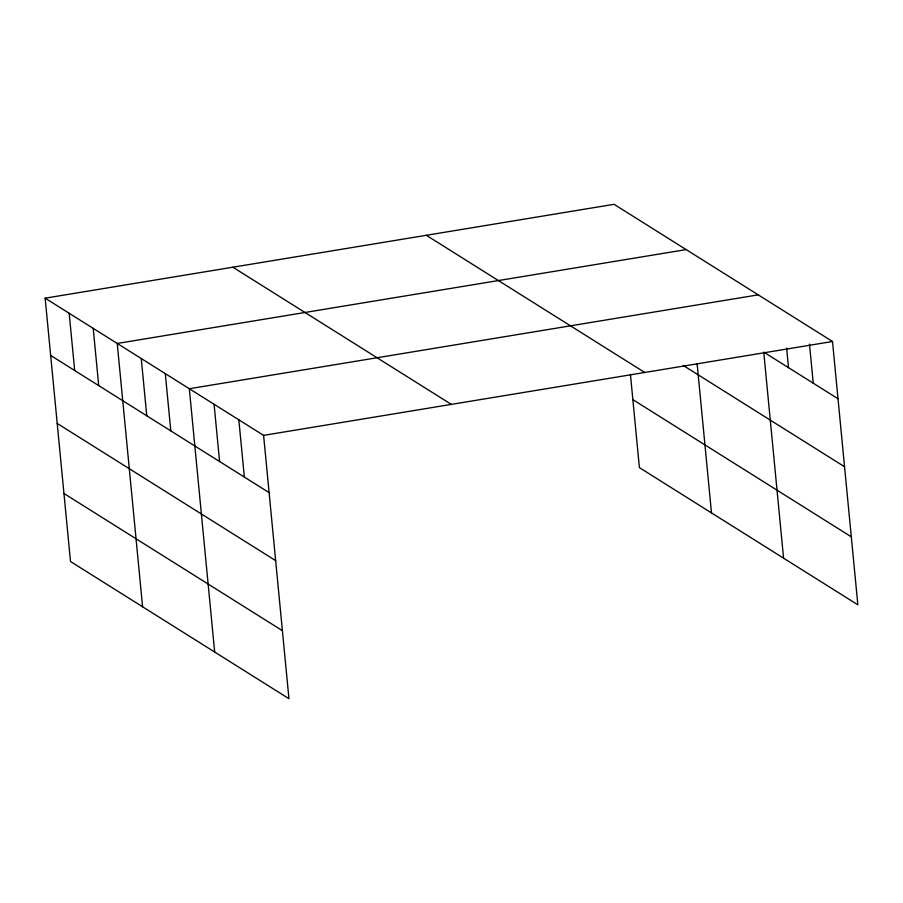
<?xml version="1.0" encoding="UTF-8"?>
<svg xmlns="http://www.w3.org/2000/svg" width="903" height="903" viewBox="0 0 903 903"><rect width="100%" height="100%" fill="white"/><g stroke="black" fill="none" stroke-linecap="round" stroke-linejoin="round"><path stroke-width="1.35" d="M45.15 298.182L263.597 435.37L288.949 698.685L70.502 561.508L45.15 298.182L614.051 204.315L832.498 341.492L857.85 604.818L639.403 467.63L630.429 374.406M686.145 249.589L117.232 343.456L142.595 606.771M758.227 294.852L189.325 388.73L214.677 652.045M263.597 435.37L832.498 341.492M764.92 352.847L838.007 398.742M683.323 365.501L844.553 466.749M426.318 235.288L644.753 372.476M632.856 399.634L851.303 536.811M232.884 267.209L451.331 404.386M50.658 355.432L269.105 492.62M57.205 423.439L275.652 560.616M63.955 493.501L282.402 630.678M809.483 344.099L813.253 383.199M786.615 348.106L788.5 367.656M763.735 352.102L783.578 558.167M697.127 363.74L711.496 512.904M238.832 419.816L244.352 477.066M214.079 404.273L219.587 461.523M165.294 373.639L170.802 430.889M141.263 358.547L146.771 415.798M93.212 328.365L98.72 385.615M69.181 313.273L74.689 370.523"/></g></svg>
